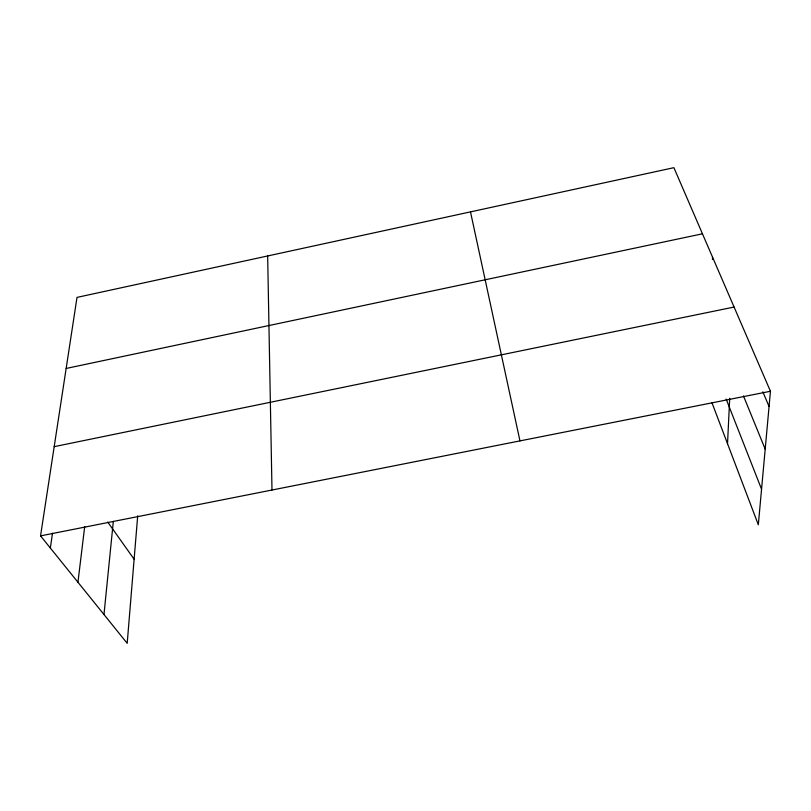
<?xml version="1.0" encoding="UTF-8"?>
<svg xmlns="http://www.w3.org/2000/svg" width="811" height="811" viewBox="0 0 811 811"><rect width="100%" height="100%" fill="white"/><g stroke="black" fill="none" stroke-linecap="round" stroke-linejoin="round"><path stroke-width="1.22" d="M712.474 259.53L712.534 257.148M727.528 443.718L729.707 398.272M137.698 515.837L127.195 643.326L40.55 535.878L77.015 297.394L673.9 167.674L770.45 391.267L758.326 524.788L712.017 402.885M103.98 614.535L113.327 521.351M77.947 582.257L84.709 526.491M50.353 548.033L52.502 533.192M66.147 368.458L702.458 233.811M54.195 446.658L734.087 307.055M40.55 535.878L770.45 391.267M107.721 522.051L134.129 559.235M762.827 391.814L769.071 406.483M743.474 395.94L765.199 449.162M726.149 399.063L761.559 489.226M470.492 211.884L519.963 440.89M267.66 255.972L271.989 490.016"/></g></svg>
